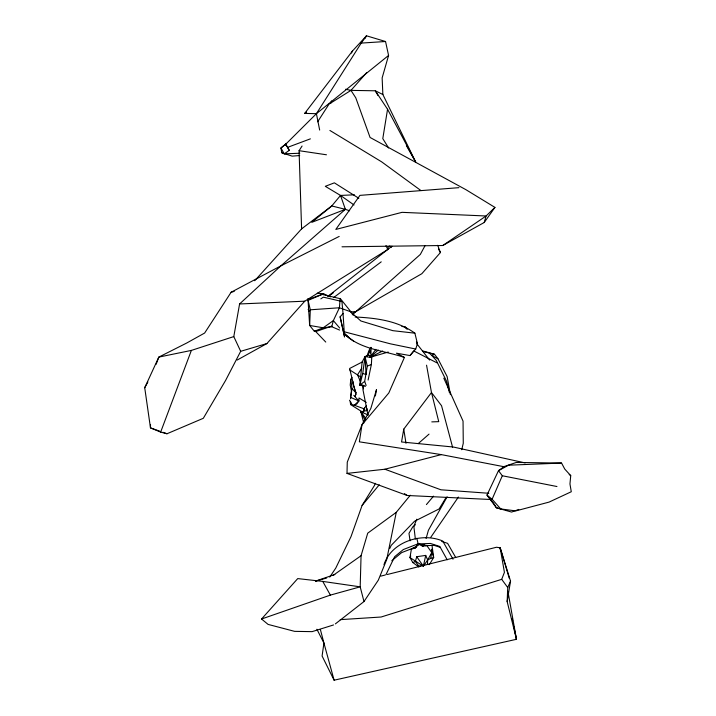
<?xml version="1.0" encoding="UTF-8"?>
<svg xmlns="http://www.w3.org/2000/svg" width="716" height="716" viewBox="0 0 716 716"><rect width="100%" height="100%" fill="white"/><g stroke="black" fill="none" stroke-linecap="round" stroke-linejoin="round"><path stroke-width="1.07" d="M150.503 424.579L150.476 427.873L160.644 432.115L166.989 433.753L203.308 418.296L225.594 380.447L240.683 351.314L266.889 343.555L304.765 301.194L387.786 249.49L388.394 246.367M490.496 499.491L407.162 495.481L347 473.401L347.269 462.151L361.974 424.794L370.843 408.415L376.509 389.558L375.381 395.975M370.136 353.131L370.208 350.258L367.156 356.425M410.304 495.23L396.261 512.343L367.72 533.169L361.061 555.732L360.184 586.843L363.988 601.547L335.365 623.896M330.407 296.907L323.605 293.793L308.847 299.252L308.077 300.389L310.296 309.795L309.652 325.458L314.351 331.284L317.448 330.998L331.785 326.12M320.356 629.453L323.927 643.049L322.093 656.017L334.103 680.2L516.469 639.298L507.161 601.592L507.725 587.514L510.544 581.097L500.153 547.767L496.492 547.248L387.302 574.5M371.085 347.529L370.906 356.192L368.471 355.002L365.017 356.577L362.117 362.036L359.862 385.083L365.563 386.237M368.122 380.044L371.38 364.498L371.756 357.597L368.471 355.002M353.713 315.255L340.154 298.375L339.42 307.773L333.352 320.607L331.759 326.729L323.211 327.785L314.351 331.284M349.506 400.199L351.977 404.558L354.25 405.211L356.801 403.913L358.85 400.951L359.011 397.971L366.288 402.419M429.922 563.716L433.663 557.487L431.444 549.199L431.775 552.618L427.667 559.975L427.425 564.36L429.385 564.611M570.733 475.648L569.954 483.935L571.279 491.74L549.065 502.104L515.806 510.902L500.744 508.951L496.394 507.796L486.978 495.078L498.506 470.654L504.395 466.456L516.281 462.447L561.559 463.064L564.754 469.061L570.733 475.648L569.211 474.395M352.03 377.574L350.795 379.301L350.222 385.038L351.359 390.739L350.536 398.884M362.359 385.038L359.862 385.083L362.744 373.492L365.017 356.577L371.756 357.597M362.744 373.492L366.109 374.566L365.017 356.577L367.317 366.091L364.677 381.404L366.145 385.423M345.586 89.249L350.965 90.377L375.327 90.798L387.553 109.253L382.791 138.636L388.618 147.979M350.58 397.604L352.048 388.672L350.795 379.301M507.161 601.592L510.544 581.097M423.988 565.318L427.667 559.975L430.692 558.399L431.775 552.618L426.799 545.511L418.368 544.026L416.229 546.442L411.405 549.029L409.973 557.585L412.837 562.552L418.905 566.991M426.557 365.187L431.48 392.529L403.752 429.144L401.542 441.978L453.362 447.026L525.159 462.921M240.683 351.314L233.792 336.592L239.591 303.96L280.842 265.878L345.389 209.341L349.605 210.764M396.261 512.343L386.738 559.5L378.334 580.13L363.988 601.547M366.628 410.653L367.048 408.621M355.163 396.646L356.013 392.726L352.818 383.74L353.248 381.87M410.769 555.983L409.973 557.585L423.38 566.213L425.716 555.401L416.739 556.708L415.37 561.514L412.837 562.552M363.871 385.217L362.923 389.504L367.997 415.226M461.731 449.729L463.27 443.276L463.046 421.124L443.795 378.146M330.917 103.023L331.436 100.884M426.101 538.477L428.419 530.261L447.133 496.797M388.573 55.454L316.409 113.683L304.694 113.397L352.451 51.024L366.494 35.8L385.548 41.51L388.573 55.454L382.147 77.892L382.863 94.512L415.665 161.995L406.402 145.643M342.006 246.805L442.783 245.516L484.222 222.497L486.083 215.99L494.944 207.398L465.848 189.642L370.074 137.463L355.771 97.815L350.965 90.377L366.61 72.692M363.54 411.208L364.507 408.057L366.306 405.793M375.175 483.3L374.549 485.314L362.099 505.424L351.001 536.633L335.768 568.092L329.709 577.132M363.084 412.497L364.507 408.057M504.494 466.814L441.289 454.606L359.36 441.826L361.974 424.794L388.806 392.968L404.406 357.454L396.422 353.185L410 355.566L415.71 349.032L417.464 343.698L414.886 333.182C397.523 320.598 375.864 318.002 355.046 316.991M366.905 356.371L369.08 350.258L371.013 347.314M156.169 364.274L158.818 357.096L186.706 343.027L204.642 333.038L231.107 292.262L280.842 265.878L339.196 236.423M160.644 432.115L191.378 350.41L233.792 336.592M340.252 619.653L381.127 617.013L501.701 579.342L504.422 572.335L500.153 547.767L509.246 578.233M415.352 538.996L413.839 526.224L416.855 519.181M500.744 508.951L492.107 499.24L502.301 475.755L498.506 470.654L508.566 465.194L561.559 463.064M389.808 548.402L391.178 545.413L414.475 521.293L439.096 508.951L446.05 497.611M159.766 431.184L150.476 427.873L144.721 387.723L158.818 357.096L191.378 350.41M385.951 574.715L394.659 556.699L403.323 549.548L417.768 543.936L430.459 543.444L439.794 546.469L447.196 559.796M351.466 53.02L352.451 51.024M383.973 564.7C391.24 541.797 421.697 532.051 442.703 541.001L453.004 559.187M285.639 145.241L286.606 143.361L316.409 113.683L361.204 43.094L366.494 35.8L364.775 38.601M425.053 245.624L420.337 254.413L352.272 314.816M144.721 387.723L147.881 382.004M412.899 526.609L408.979 533.366L410.08 540.813M411.405 549.029L415.155 548.125L416.229 546.442M254.726 280.717L301.597 228.869L299.073 150.691L302.071 146.028M317.644 121.809L329.029 104.106L350.965 90.377M361.741 368.23L357.526 374.772L360.515 381.816M430.88 537.152L458.401 497.047M484.222 222.497L494.944 207.398M370.664 356.461L375.873 349.345M415.155 548.125L418.368 544.026L422.7 546.281L426.799 545.511M410 355.566L413.696 350.903L436.903 362.824M354.429 194.806L340.512 195.432L331.776 205.957L311.782 222.336L345.389 209.341L340.512 195.432L325.297 186.312L334.372 182.84L358.814 198.278M362.099 505.424L379.238 484.813M426.405 504.574L433.565 496.143M437.709 245.302L440.412 252.569L421.84 273.709L353.597 312.919M261.546 619.009L297.731 578.591L322.746 581.41L360.184 586.843L330.38 595.103L261.546 619.009L268.088 624.406L294.616 631.36L312.104 631.637L333.549 624.952M343.054 313.59L344.539 336.806L340.118 316.785L343.054 313.59L341.917 301.472L323.346 297.149L320.822 298.885M413.839 526.224L415.378 524.658M422.7 546.281L424.364 544.634M308.077 300.389L323.605 293.793L317.269 293.166M354.026 405.56L358.85 400.951L353.811 395.304M370.834 356.613L378.263 350.008M418.18 443.651L429.027 434.12M391.804 560.744L401.64 552.618L416.801 546.72M286.606 143.361L280.914 147.997L281.8 152.741L284.279 153.851L299.78 153.242M285.702 144.158L280.914 147.997L284.279 153.851L289.273 150.36L285.702 144.158L289.273 150.36M327.839 296.37L391.938 246.197M359.862 385.083L364.677 381.404M301.597 228.869L331.776 205.957L345.389 209.341M333.558 297.641L381.225 261.841M328.832 296.102L333.271 292.844M333.137 575.369L361.061 555.732M442.783 245.516L486.083 215.99L402.034 212.339L335.795 229.442L359.951 195.37L458.947 187.664M304.694 113.397L306.538 112.179M237.184 360.05L266.889 343.555M362.368 361.92L349.623 368.489L356.004 394.722M370.986 356.863L382.675 351.001M367.317 366.091L371.38 364.498M287.492 147.398L310.386 138.85M518.814 509.416L511.618 512.074L496.394 507.796L493.789 503.446L486.978 495.078L492.107 499.24M315.622 581.088L334.855 574.483M430.692 558.399L433.663 557.487L432.052 545.717M370.011 357.347L388.233 352.048M315.613 581.15L326.693 577.991M231.107 292.262L234.221 291.385M347 473.401L384.886 469.231L441.289 454.606M380.814 576.112L385.136 575.038M363.782 423.084L360.945 411.897L367.559 410.331M321.386 294.052L323.605 293.793M299.682 155.542L292.146 156.142L281.8 152.741M350.956 311.934L355.387 311.612M310.296 309.795L339.42 307.773L350.339 311.603L360.864 320.974L392.842 330.667L414.886 333.182M361.204 43.094L385.548 41.51M239.591 303.96L304.765 301.194M425.367 545.682L434.093 545.35L440.456 547.418M431.784 421.885L438.747 421.652L431.48 392.529L441.557 405.739L452.619 447.357M420.578 566.052L418.717 565.944L415.37 561.514M488.786 493.27L440.94 489.798L384.886 469.231M299.073 150.691L326.46 154.781M401.846 326.433L405.05 326.935L406.249 327.973L405.587 327.481M422.494 351.341L434.531 354.286L437.968 358.805L447.133 376.571L450.4 394.641M502.301 475.755L556.958 486.522M415.71 349.032L390.471 343.841L343.555 331.598M322.791 294.571L339.93 298.626M422.744 350.938L434.531 354.286L431.855 355.566L428.615 352.388M404.406 357.454C383.973 350.419 360.452 349.685 344.235 333.844M441.665 541.439L447.598 543.337L455.662 557.397M162.863 432.285L166.989 433.753M354.25 405.211L364.936 409.122M365.115 420.355L360.945 411.897L368.14 414.895M331.759 326.729L339.563 330.067M350.885 397.523L358.85 400.951M382.863 94.512L375.327 90.798L378.048 95.604M437.968 358.805L431.855 355.566L436.268 360.408L446.524 381.154L449.433 392.654M362.296 411.942L350.634 404.612L350.222 401.945M329.906 130.455L381.592 161.807L420.963 190.581M349.748 369.895L361.097 377.216M404.406 493.637L407.162 495.481M340.512 195.432L354.017 204.964M344.056 333.772L353.632 341.219M344.029 332.815L349.444 338.059M389.755 245.892L391.303 247.459M352.048 388.672L356.013 392.726M315.022 330.837L325.762 342.06M405.05 326.935L407.171 329.387M339.679 328.017L333.352 320.607L323.211 327.785L309.652 325.458L307.952 298.626M416.775 343.698L429.609 360.067M360.945 411.897L365.634 418.189M501.701 579.342L507.725 587.514M416.739 556.708L423.38 566.213M416.399 341.98L417.464 343.698M322.746 581.41L330.38 595.103M438.425 248.953L440.412 252.569M387.553 109.253L415.665 161.995M418.466 545.27L416.819 538.253M316.893 629.248L323.927 643.049L334.103 680.2M385.987 245.552L387.786 249.49M309.106 311.299L308.247 309.294L309.079 311.263M425.716 555.401L427.667 559.975M361.795 384.832L363.495 388.86M340.118 316.785L344.539 336.806M512.2 618.687L512.647 620.862M513.775 626.285L516.469 639.298L507.921 591.353M316.409 113.683L319.667 130.061M500.538 549.942L500.153 547.767L500.439 549.96M403.752 429.144L406.008 443.338M350.607 401.783L350.634 404.612"/></g></svg>
